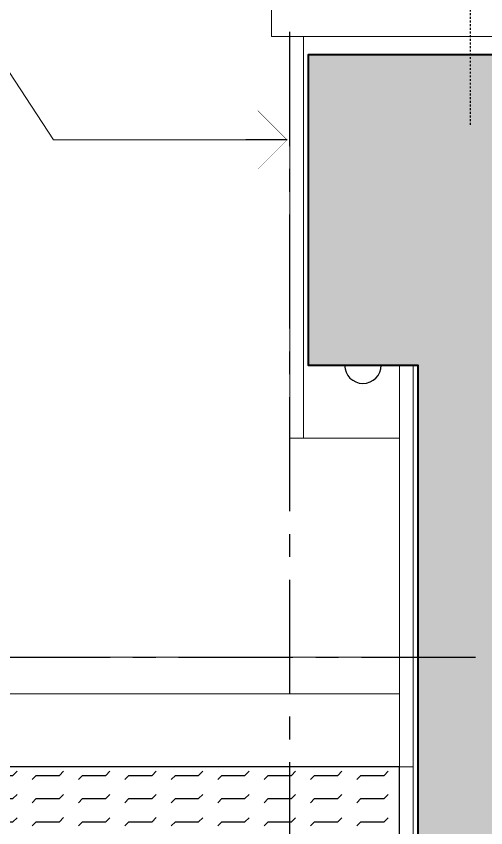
# Model space of a CAD drawing. Header units: inches. Extents: x 50027 to 54188, y -4291 to 1318.
# Drawn here: x 51674.57 to 51700.28, y -94.11 to -49.66 of the extents above; entities that cross this region are included whole.
import ezdxf

# ---------------------------------------------------------------- set-up
doc = ezdxf.new("R2010")
doc.units = ezdxf.units.IN
doc.linetypes.add('CENTER', pattern=[2, 1.25, -0.25, 0.25, -0.25])
for name, color, linetype, lineweight in [('05--TEXT-3', 3, 'Continuous', 35), ('06--LINE-1', 9, 'Continuous', 18), ('E--CONCRETE-4', 6, 'Continuous', 40), ('E--CONCRETE-SHADE', 253, 'Continuous', 25), ('M--TILING-3', 2, 'Continuous', 18)]:
    doc.layers.add(name, color=color, linetype=linetype, lineweight=lineweight)
for name, color, linetype in [('axes', 40, 'CENTER'), ('ROAD CL', 251, 'CENTER'), ('roads & footpath', 161, 'Continuous'), ('water hatch', 121, 'Continuous')]:
    doc.layers.add(name, color=color, linetype=linetype)
doc.styles.add('TIME NEW', font='times.ttf')
doc.dimstyles.new('3-8 LEADER', dxfattribs={"dimscale": 0.4, "dimtxt": 8, "dimasz": 4, "dimexe": 6, "dimexo": 6, "dimgap": 0, "dimtad": 0, "dimdec": 0, "dimzin": 12, "dimdsep": 46, "dimlunit": 4, "dimtxsty": 'TIME NEW', "dimblk": 'DIM AERO', "dimcen": 0, "dimdle": 20, "dimclrd": 1, "dimclre": 9, "dimclrt": 2, "dimadec": 0, "dimazin": 0, "dimtfac": 1, "dimtdec": 0, "dimtofl": 0, "dimtmove": 1, "dimatfit": 3, "dimldrblk": 'DIM AERO', "dimfxl": 1, "dimtvp": 0.75, "dimtolj": 1, "dimtzin": 12, "dimlwd": 18, "dimlwe": 18, "dimarcsym": 1})

# ---------------------------------------------------------------- blocks, each defined once
blk = doc.blocks.new('Street Lamp 3_side_cad-block.com')
at = {"layer": 'axes'}
blk.add_lwpolyline([(0, -227.7), (0, 796.4, -0.069891), (619.2, 5204.4, -0.86935), (1599.8, 5066.7)], format="xyb", dxfattribs=at)
blk = doc.blocks.new('DIM AERO')
at = {"color": 2}
blk.add_line((0, 0), (-1.414, 0), dxfattribs=at)
at = {"color": 2, "const_width": 0.01}
blk.add_lwpolyline([(-1, -1), (0, 0), (-1, 1)], dxfattribs=at)

msp = doc.modelspace()

# ---------------------------------------------------------------- hatches: boundary and pattern name
at = {"layer": 'E--CONCRETE-SHADE'}
h = msp.add_hatch(color=240, dxfattribs=at)
h.dxf.hatch_style = 1
h.paths.add_polyline_path([(51702.55147, -120.77439), (51702.55147, -51.77439), (51690.55147, -51.77439), (51690.55147, -68.77439), (51696.55147, -68.77439), (51696.55147, -112.77439), (51693.55147, -115.77439), (51621.55147, -115.77439), (51618.55147, -112.77439), (51618.55147, -87.77439), (51606.55147, -87.77439), (51606.55147, -104.77439), (51612.55147, -104.77439), (51612.55147, -120.77439)])
at = {"layer": 'water hatch'}
h = msp.add_hatch(dxfattribs=at)
h.set_pattern_fill('FLEX', color=150, scale=0.2)
h.set_pattern_definition([(0, (-2543.1744, 4794.4451), (0, 1.27), [1.27, -1.27]), (45, (-2541.9044, 4794.4451), (0, 1.269999998), [0.3175, -1.161051226, 0.3175, -1.796051226])])
h.paths.add_polyline_path([(51619.55147, -90.77439), (51619.55147, -112.36017), (51621.96568, -114.77439), (51693.13725, -114.77439), (51695.55147, -112.36017), (51695.55147, -90.77439)])

# ---------------------------------------------------------------- linework, layer by layer
msp.add_arc((51693.55147, -68.77439), 1, 180, 0)
at = {"layer": '06--LINE-1'}
msp.add_line((51690.30147, -72.77439), (51695.55147, -72.77439), dxfattribs=at)
for points in [[(51695.55147, -84.77439), (51624.55147, -84.77439), (51624.55147, -86.77439), (51695.55147, -86.77439)], [(51693.44791, -115.52439), (51621.65502, -115.52439), (51618.80147, -112.67083), (51618.80147, -90.77439), (51619.55147, -90.77439), (51619.55147, -112.36017), (51621.96568, -114.77439), (51693.13725, -114.77439), (51695.55147, -112.36017), (51695.55147, -90.77439), (51696.30147, -90.77439), (51696.30147, -112.67083)]]:
    msp.add_lwpolyline(points, close=True, dxfattribs=at)
at = {"layer": 'E--CONCRETE-4'}
msp.add_lwpolyline([(51702.55147, -120.77439), (51702.55147, -51.77439), (51690.55147, -51.77439), (51690.55147, -68.77439), (51696.55147, -68.77439), (51696.55147, -112.77439), (51693.55147, -115.77439), (51621.55147, -115.77439), (51618.55147, -112.77439), (51618.55147, -87.77439), (51606.55147, -87.77439), (51606.55147, -104.77439), (51612.55147, -104.77439), (51612.55147, -120.77439)], close=True, dxfattribs=at)
at = {"layer": 'M--TILING-3'}
for points in [[(51768.55147, -50.77439), (51688.55147, -50.77439), (51688.55147, -48.77439), (51768.55147, -48.77439)], [(51690.30147, -50.77439), (51689.55147, -50.77439), (51689.55147, -72.77439), (51690.30147, -72.77439)], [(51696.30147, -68.77439), (51695.55147, -68.77439), (51695.55147, -90.77439), (51696.30147, -90.77439)]]:
    msp.add_lwpolyline(points, close=True, dxfattribs=at)
at = {"layer": 'ROAD CL', "ltscale": 5}
for p, q in [((51689.55147, -186.77439), (51689.55147, 443.1787)), ((51173.46549, -84.77439), (52445.63744, -84.77439))]:
    msp.add_line(p, q, dxfattribs=at)
at = {"layer": 'water hatch', "color": 250}
msp.add_lwpolyline([(51619.55147, -90.77439), (51619.55147, -112.36017), (51621.96568, -114.77439), (51693.13725, -114.77439), (51695.55147, -112.36017), (51695.55147, -90.77439)], close=True, dxfattribs=at)

# ---------------------------------------------------------------- block references
at = {"layer": 'roads & footpath', "color": 1, "xscale": -0.03, "yscale": 0.03, "zscale": 0.03}
msp.add_blockref('Street Lamp 3_side_cad-block.com', (51699.43593, -48.77439), dxfattribs=at)

# ---------------------------------------------------------------- leaders
at = {"layer": '05--TEXT-3'}
msp.add_leader([(51689.3996, -56.43911), (51676.60621, -56.43911), (51653.99031, -21.79517)], dimstyle='3-8 LEADER', override={"dimgap": 0, "dimtad": 0}, dxfattribs=at)

doc.saveas('drawing.dxf')
